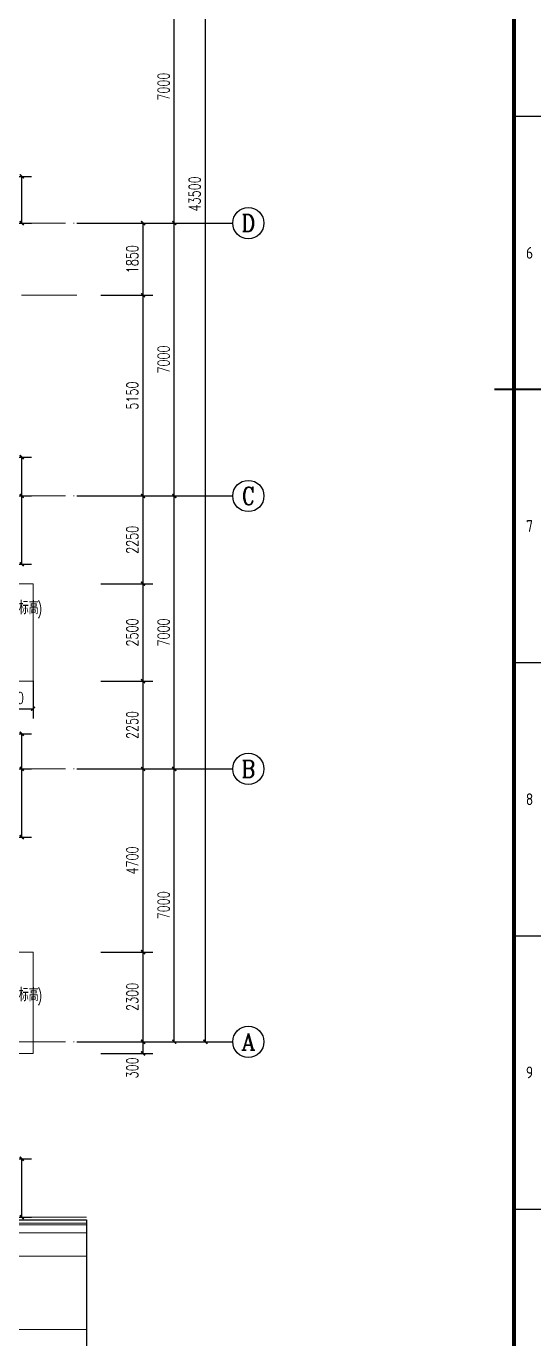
# Model space of a CAD drawing. Extents: x 238398 to 585159, y -66832 to 191741.
# Drawn here: x 470232 to 483242, y 39977 to 73646 of the extents above; entities that cross this region are included whole.
import ezdxf
from ezdxf.enums import TextEntityAlignment as Align

# ---------------------------------------------------------------- set-up
doc = ezdxf.new("R2010")
doc.units = 0
doc.header["$LTSCALE"] = 1000
doc.header["$MEASUREMENT"] = 0
doc.linetypes.add('DOTE', pattern=[2.42, 2, -0.2, 0.02, -0.2])
for name, color, linetype in [('AXIS', 3, 'Continuous'), ('AXIS_TEXT', 7, 'Continuous'), ('DIM_SYMB', 3, 'Continuous'), ('PUB_DIM', 76, 'Continuous')]:
    doc.layers.add(name, color=color, linetype=linetype)
for name, color, linetype, lineweight in [('DOTE', 18, 'DOTE', 13), ('PUB_HATCH', 252, 'Continuous', 5), ('PUB_TEXT', 7, 'Continuous', 20), ('建筑看线', 163, 'Continuous', 18)]:
    doc.layers.add(name, color=color, linetype=linetype, lineweight=lineweight)
doc.styles.add('_TCH_AXIS', font='complex.shx', dxfattribs={"bigfont": 'gbcbig.shx'})
doc.styles.add('_TCH_DIM', font='SIMPLEX', dxfattribs={"bigfont": 'GBCBIG'})
doc.styles.add('_TCH_DIM_T3', font='SIMPLEX', dxfattribs={"width": 0.705882, "bigfont": 'GBCBIG'})
doc.styles.add('COMPLEX', font='geditxt.shx')
doc.styles.get("Standard").update_dxf_attribs({"font": 'gbenor.shx', "bigfont": 'gbcbig.shx'})
doc.styles.add('TK', font='GEDITXT.SHX', dxfattribs={"width": 0.85, "height": 3.5, "bigfont": 'hztxt1.shx'})
doc.dimstyles.new('_TCH_ARCH&&100', dxfattribs={"dimtxt": 297.5, "dimasz": 100, "dimexe": 250, "dimexo": 300, "dimgap": 126.25, "dimtad": 1, "dimdec": 0, "dimzin": 0, "dimdsep": 46, "dimtxsty": '_TCH_DIM_T3', "dimblk": 'ARCHTICK', "dimcen": 0.09, "dimazin": 2, "dimtfac": 1, "dimtdec": 0, "dimtix": 1, "dimtmove": 2, "dimatfit": 3, "dimfxl": 1, "dimtolj": 1, "dimtzin": 0, "dimarcsym": 0})

# ---------------------------------------------------------------- blocks, each defined once
blk = doc.blocks.new('_AXISO')
blk.add_circle((0, 0), 0.5)
at = {"layer": 'AXIS_TEXT', "style": 'COMPLEX', "width": 1.041667}
blk.add_attdef('A', text='', height=0.56, dxfattribs=at).set_placement((-0.25, -0.28), (0.25, -0.28), align=Align.FIT)
blk = doc.blocks.new('_ArchTick')
at = {"color": 0, "linetype": 'ByBlock', "const_width": 0.4}
blk.add_lwpolyline([(-0.5, -0.5), (0.5, 0.5)], dxfattribs=at)
blk = doc.blocks.new('*D559')
at = {"layer": 'AXIS', "color": 0, "lineweight": -2, "transparency": 16777216}
for p, q in [((471826, 91096), (475076, 91096)), ((474826, 47596), (474826, 91096)), ((471826, 47596), (475076, 47596))]:
    blk.add_line(p, q, dxfattribs=at)
at = {"layer": 'Defpoints', "color": 0, "transparency": 16777216}
for p in [(471526, 91096), (474826, 91096), (471526, 47596)]:
    blk.add_point(p, dxfattribs=at)
at = {"layer": 'AXIS', "color": 0, "lineweight": -2, "transparency": 16777216, "xscale": 100, "yscale": 100, "zscale": 100}
for p, rotation in [((474826, 91096), 90), ((474826, 47596), 270)]:
    blk.add_blockref('_ArchTick', p, dxfattribs=dict(at, rotation=rotation))
at = {"layer": 'AXIS', "color": 0, "transparency": 16777216, "insert": (474551, 69346), "char_height": 297.5, "attachment_point": 5, "rotation": 90, "style": '_TCH_DIM_T3'}
blk.add_mtext('\\A1;43500', dxfattribs=at)
blk = doc.blocks.new('*D560')
at = {"layer": 'AXIS', "color": 0, "lineweight": -2, "transparency": 16777216}
for p, q in [((471826, 54596), (474276, 54596)), ((474026, 47596), (474026, 54596)), ((471826, 47596), (474276, 47596))]:
    blk.add_line(p, q, dxfattribs=at)
at = {"layer": 'Defpoints', "color": 0, "transparency": 16777216}
for p in [(471526, 54596), (474026, 54596), (471526, 47596)]:
    blk.add_point(p, dxfattribs=at)
at = {"layer": 'AXIS', "color": 0, "lineweight": -2, "transparency": 16777216, "xscale": 100, "yscale": 100, "zscale": 100}
for p, rotation in [((474026, 54596), 90), ((474026, 47596), 270)]:
    blk.add_blockref('_ArchTick', p, dxfattribs=dict(at, rotation=rotation))
at = {"layer": 'AXIS', "color": 0, "transparency": 16777216, "insert": (473751, 51096), "char_height": 297.5, "attachment_point": 5, "rotation": 90, "style": '_TCH_DIM_T3'}
blk.add_mtext('\\A1;7000', dxfattribs=at)
blk = doc.blocks.new('*D561')
at = {"layer": 'AXIS', "color": 0, "lineweight": -2, "transparency": 16777216}
for p, q in [((471826, 61596), (474276, 61596)), ((474026, 54596), (474026, 61596)), ((471826, 54596), (474276, 54596))]:
    blk.add_line(p, q, dxfattribs=at)
at = {"layer": 'Defpoints', "color": 0, "transparency": 16777216}
for p in [(471526, 61596), (474026, 61596), (471526, 54596)]:
    blk.add_point(p, dxfattribs=at)
at = {"layer": 'AXIS', "color": 0, "lineweight": -2, "transparency": 16777216, "xscale": 100, "yscale": 100, "zscale": 100}
for p, rotation in [((474026, 61596), 90), ((474026, 54596), 270)]:
    blk.add_blockref('_ArchTick', p, dxfattribs=dict(at, rotation=rotation))
at = {"layer": 'AXIS', "color": 0, "transparency": 16777216, "insert": (473751, 58096), "char_height": 297.5, "attachment_point": 5, "rotation": 90, "style": '_TCH_DIM_T3'}
blk.add_mtext('\\A1;7000', dxfattribs=at)
blk = doc.blocks.new('*D562')
at = {"layer": 'AXIS', "color": 0, "lineweight": -2, "transparency": 16777216}
for p, q in [((471826, 68596), (474276, 68596)), ((474026, 61596), (474026, 68596)), ((471826, 61596), (474276, 61596))]:
    blk.add_line(p, q, dxfattribs=at)
at = {"layer": 'Defpoints', "color": 0, "transparency": 16777216}
for p in [(471526, 68596), (474026, 68596), (471526, 61596)]:
    blk.add_point(p, dxfattribs=at)
at = {"layer": 'AXIS', "color": 0, "lineweight": -2, "transparency": 16777216, "xscale": 100, "yscale": 100, "zscale": 100}
for p, rotation in [((474026, 68596), 90), ((474026, 61596), 270)]:
    blk.add_blockref('_ArchTick', p, dxfattribs=dict(at, rotation=rotation))
at = {"layer": 'AXIS', "color": 0, "transparency": 16777216, "insert": (473751, 65096), "char_height": 297.5, "attachment_point": 5, "rotation": 90, "style": '_TCH_DIM_T3'}
blk.add_mtext('\\A1;7000', dxfattribs=at)
blk = doc.blocks.new('*D563')
at = {"layer": 'AXIS', "color": 0, "lineweight": -2, "transparency": 16777216}
for p, q in [((471826, 75596), (474276, 75596)), ((474026, 68596), (474026, 75596)), ((471826, 68596), (474276, 68596))]:
    blk.add_line(p, q, dxfattribs=at)
at = {"layer": 'Defpoints', "color": 0, "transparency": 16777216}
for p in [(471526, 75596), (474026, 75596), (471526, 68596)]:
    blk.add_point(p, dxfattribs=at)
at = {"layer": 'AXIS', "color": 0, "lineweight": -2, "transparency": 16777216, "xscale": 100, "yscale": 100, "zscale": 100}
for p, rotation in [((474026, 75596), 90), ((474026, 68596), 270)]:
    blk.add_blockref('_ArchTick', p, dxfattribs=dict(at, rotation=rotation))
at = {"layer": 'AXIS', "color": 0, "transparency": 16777216, "insert": (473751, 72096), "char_height": 297.5, "attachment_point": 5, "rotation": 90, "style": '_TCH_DIM_T3'}
blk.add_mtext('\\A1;7000', dxfattribs=at)
blk = doc.blocks.new('GEDI_WK_A1_V')
at = {"color": 3}
for p, q in [((584, 490.58), (594, 490.58)), ((584, 420.5), (594, 420.5)), ((584, 350.42), (594, 350.42)), ((584, 280.33), (594, 280.33)), ((584, 210.25), (594, 210.25))]:
    blk.add_line(p, q, dxfattribs=at)
at = {"color": 3, "const_width": 1}
blk.add_lwpolyline([(10, 816), (10, 10), (584, 10), (584, 816)], close=True, dxfattribs=at)
at = {"color": 3, "const_width": 0.5}
blk.add_lwpolyline([(579, 420.5), (594, 420.5)], dxfattribs=at)
at = {"color": 3}
for s, p in [('6', (588, 455.54)), ('7', (588, 385.46)), ('8', (588, 315.38)), ('9', (588, 245.29))]:
    blk.add_text(s, height=3, dxfattribs=at).set_placement(p, align=Align.MIDDLE)
blk = doc.blocks.new('CEEC_TK_A1_V')
blk.add_blockref('GEDI_WK_A1_V', (0, 0))
at = {"style": 'TK', "width": 0.85}
for tag, height, p in [('PROJECTNAME', 4.75, (529, 44)), ('PHASE', 4, (571, 44)), ('DRAWINGNAME', 4.75, (539, 31))]:
    blk.add_attdef(tag, text='', height=height, dxfattribs=at).set_placement(p, align=Align.MIDDLE_CENTER)
for tag, p, height in [('APPROVE', (416, 32.75), 3.5), ('DESIGN', (461, 32.75), 3.5), ('REVIEW1', (416, 25.75), 3.5), ('DRAW', (461, 25.75), 3.5), ('REVIEW2', (416, 18.75), 3.5), ('PROPORTION', (461, 18.75), 3.5), ('DRAWINGNUMBER', (511, 18.5), 4), ('CHECK', (416, 11.75), 3.5), ('DATE', (461, 11.75), 3.5), ('VERSION', (577, 11.75), 3.5)]:
    blk.add_attdef(tag, p, '', height=height, dxfattribs=at)
blk = doc.blocks.new('*D616')
at = {"layer": 'Defpoints', "color": 0, "transparency": 16777216}
for p in [(468981, 54595), (469697, 54595), (468981, 52845)]:
    blk.add_point(p, dxfattribs=at)
at = {"layer": 'PUB_DIM', "color": 0, "lineweight": -2, "transparency": 16777216}
for p, q in [((469281, 54595), (469947, 54595)), ((469697, 52845), (469697, 54595)), ((469281, 52845), (469947, 52845))]:
    blk.add_line(p, q, dxfattribs=at)
at = {"layer": 'PUB_DIM', "color": 0, "lineweight": -2, "transparency": 16777216, "xscale": 100, "yscale": 100, "zscale": 100}
for p, rotation in [((469697, 54595), 90), ((469697, 52845), 270)]:
    blk.add_blockref('_ArchTick', p, dxfattribs=dict(at, rotation=rotation))
at = {"layer": 'PUB_DIM', "color": 0, "transparency": 16777216, "insert": (469422, 53720), "char_height": 297.5, "attachment_point": 5, "rotation": 90, "style": '_TCH_DIM_T3'}
blk.add_mtext('\\A1;1750', dxfattribs=at)
blk = doc.blocks.new('*D617')
at = {"layer": 'Defpoints', "color": 0, "transparency": 16777216}
for p in [(468981, 55495), (469697, 55495), (468981, 54595)]:
    blk.add_point(p, dxfattribs=at)
at = {"layer": 'PUB_DIM', "color": 0, "lineweight": -2, "transparency": 16777216}
for p, q in [((469281, 55495), (469947, 55495)), ((469697, 54595), (469697, 55495)), ((469281, 54595), (469947, 54595))]:
    blk.add_line(p, q, dxfattribs=at)
at = {"layer": 'PUB_DIM', "color": 0, "lineweight": -2, "transparency": 16777216, "xscale": 100, "yscale": 100, "zscale": 100}
for p, rotation in [((469697, 55495), 90), ((469697, 54595), 270)]:
    blk.add_blockref('_ArchTick', p, dxfattribs=dict(at, rotation=rotation))
at = {"layer": 'PUB_DIM', "color": 0, "transparency": 16777216, "insert": (469422, 55045), "char_height": 297.5, "attachment_point": 5, "rotation": 90, "style": '_TCH_DIM_T3'}
blk.add_mtext('\\A1;900', dxfattribs=at)
blk = doc.blocks.new('*D618')
at = {"layer": 'Defpoints', "color": 0, "transparency": 16777216}
for p in [(468981, 61595), (469697, 61595), (468981, 59845)]:
    blk.add_point(p, dxfattribs=at)
at = {"layer": 'PUB_DIM', "color": 0, "lineweight": -2, "transparency": 16777216}
for p, q in [((469281, 61595), (469947, 61595)), ((469697, 59845), (469697, 61595)), ((469281, 59845), (469947, 59845))]:
    blk.add_line(p, q, dxfattribs=at)
at = {"layer": 'PUB_DIM', "color": 0, "lineweight": -2, "transparency": 16777216, "xscale": 100, "yscale": 100, "zscale": 100}
for p, rotation in [((469697, 61595), 90), ((469697, 59845), 270)]:
    blk.add_blockref('_ArchTick', p, dxfattribs=dict(at, rotation=rotation))
at = {"layer": 'PUB_DIM', "color": 0, "transparency": 16777216, "insert": (469422, 60720), "char_height": 297.5, "attachment_point": 5, "rotation": 90, "style": '_TCH_DIM_T3'}
blk.add_mtext('\\A1;1750', dxfattribs=at)
blk = doc.blocks.new('*D619')
at = {"layer": 'Defpoints', "color": 0, "transparency": 16777216}
for p in [(468981, 62595), (469697, 62595), (468981, 61595)]:
    blk.add_point(p, dxfattribs=at)
at = {"layer": 'PUB_DIM', "color": 0, "lineweight": -2, "transparency": 16777216}
for p, q in [((469281, 62595), (469947, 62595)), ((469697, 61595), (469697, 62595)), ((469281, 61595), (469947, 61595))]:
    blk.add_line(p, q, dxfattribs=at)
at = {"layer": 'PUB_DIM', "color": 0, "lineweight": -2, "transparency": 16777216, "xscale": 100, "yscale": 100, "zscale": 100}
for p, rotation in [((469697, 62595), 90), ((469697, 61595), 270)]:
    blk.add_blockref('_ArchTick', p, dxfattribs=dict(at, rotation=rotation))
at = {"layer": 'PUB_DIM', "color": 0, "transparency": 16777216, "insert": (469422, 62095), "char_height": 297.5, "attachment_point": 5, "rotation": 90, "style": '_TCH_DIM_T3'}
blk.add_mtext('\\A1;1000', dxfattribs=at)
blk = doc.blocks.new('*D621')
at = {"layer": 'Defpoints', "color": 0, "transparency": 16777216}
for p in [(468981, 44595), (469697, 44595), (468981, 43095)]:
    blk.add_point(p, dxfattribs=at)
at = {"layer": 'PUB_DIM', "color": 0, "lineweight": -2, "transparency": 16777216}
for p, q in [((469281, 44595), (469947, 44595)), ((469697, 43095), (469697, 44595)), ((469281, 43095), (469947, 43095))]:
    blk.add_line(p, q, dxfattribs=at)
at = {"layer": 'PUB_DIM', "color": 0, "lineweight": -2, "transparency": 16777216, "xscale": 100, "yscale": 100, "zscale": 100}
for p, rotation in [((469697, 44595), 90), ((469697, 43095), 270)]:
    blk.add_blockref('_ArchTick', p, dxfattribs=dict(at, rotation=rotation))
at = {"layer": 'PUB_DIM', "color": 0, "transparency": 16777216, "insert": (469422, 43845), "char_height": 297.5, "attachment_point": 5, "rotation": 90, "style": '_TCH_DIM_T3'}
blk.add_mtext('\\A1;1500', dxfattribs=at)
blk = doc.blocks.new('*D622')
at = {"layer": 'Defpoints', "color": 0, "transparency": 16777216}
for p in [(468981, 69795), (469697, 69795), (468981, 68595)]:
    blk.add_point(p, dxfattribs=at)
at = {"layer": 'PUB_DIM', "color": 0, "lineweight": -2, "transparency": 16777216}
for p, q in [((469281, 69795), (469947, 69795)), ((469697, 68595), (469697, 69795)), ((469281, 68595), (469947, 68595))]:
    blk.add_line(p, q, dxfattribs=at)
at = {"layer": 'PUB_DIM', "color": 0, "lineweight": -2, "transparency": 16777216, "xscale": 100, "yscale": 100, "zscale": 100}
for p, rotation in [((469697, 69795), 90), ((469697, 68595), 270)]:
    blk.add_blockref('_ArchTick', p, dxfattribs=dict(at, rotation=rotation))
at = {"layer": 'PUB_DIM', "color": 0, "transparency": 16777216, "insert": (469422, 69195), "char_height": 297.5, "attachment_point": 5, "rotation": 90, "style": '_TCH_DIM_T3'}
blk.add_mtext('\\A1;1200', dxfattribs=at)
blk = doc.blocks.new('*D496')
at = {"layer": 'Defpoints', "color": 0, "transparency": 16777216}
for p in [(469208, 57154), (470408, 57154), (470408, 56139)]:
    blk.add_point(p, dxfattribs=at)
at = {"layer": 'PUB_DIM', "color": 0, "lineweight": -2, "transparency": 16777216}
for p, q in [((469208, 56854), (469208, 55889)), ((470408, 56854), (470408, 55889)), ((469208, 56139), (470408, 56139))]:
    blk.add_line(p, q, dxfattribs=at)
at = {"layer": 'PUB_DIM', "color": 0, "lineweight": -2, "transparency": 16777216, "xscale": 100, "yscale": 100, "zscale": 100, "rotation": 180}
blk.add_blockref('_ArchTick', (469208, 56139), dxfattribs=at)
at = {"layer": 'PUB_DIM', "color": 0, "lineweight": -2, "transparency": 16777216, "xscale": 100, "yscale": 100, "zscale": 100}
blk.add_blockref('_ArchTick', (470408, 56139), dxfattribs=at)
at = {"layer": 'PUB_DIM', "color": 0, "transparency": 16777216, "insert": (469808, 56414), "char_height": 297.5, "attachment_point": 5, "style": '_TCH_DIM_T3'}
blk.add_mtext('\\A1;1200', dxfattribs=at)
blk = doc.blocks.new('*D497')
at = {"layer": 'Defpoints', "color": 0, "transparency": 16777216}
for p in [(471846, 68596), (473226, 68596), (471846, 66746)]:
    blk.add_point(p, dxfattribs=at)
at = {"layer": 'PUB_DIM', "color": 0, "lineweight": -2, "transparency": 16777216}
for p, q in [((472146, 68596), (473476, 68596)), ((473226, 66746), (473226, 68596)), ((472146, 66746), (473476, 66746))]:
    blk.add_line(p, q, dxfattribs=at)
at = {"layer": 'PUB_DIM', "color": 0, "lineweight": -2, "transparency": 16777216, "xscale": 100, "yscale": 100, "zscale": 100}
for p, rotation in [((473226, 68596), 90), ((473226, 66746), 270)]:
    blk.add_blockref('_ArchTick', p, dxfattribs=dict(at, rotation=rotation))
at = {"layer": 'PUB_DIM', "color": 0, "transparency": 16777216, "insert": (472951, 67671), "char_height": 297.5, "attachment_point": 5, "rotation": 90, "style": '_TCH_DIM_T3'}
blk.add_mtext('\\A1;1850', dxfattribs=at)
blk = doc.blocks.new('*D498')
at = {"layer": 'Defpoints', "color": 0, "transparency": 16777216}
for p in [(471846, 66746), (473226, 66746), (471846, 61596)]:
    blk.add_point(p, dxfattribs=at)
at = {"layer": 'PUB_DIM', "color": 0, "lineweight": -2, "transparency": 16777216}
for p, q in [((472146, 66746), (473476, 66746)), ((473226, 61596), (473226, 66746)), ((472146, 61596), (473476, 61596))]:
    blk.add_line(p, q, dxfattribs=at)
at = {"layer": 'PUB_DIM', "color": 0, "lineweight": -2, "transparency": 16777216, "xscale": 100, "yscale": 100, "zscale": 100}
for p, rotation in [((473226, 66746), 90), ((473226, 61596), 270)]:
    blk.add_blockref('_ArchTick', p, dxfattribs=dict(at, rotation=rotation))
at = {"layer": 'PUB_DIM', "color": 0, "transparency": 16777216, "insert": (472951, 64171), "char_height": 297.5, "attachment_point": 5, "rotation": 90, "style": '_TCH_DIM_T3'}
blk.add_mtext('\\A1;5150', dxfattribs=at)
blk = doc.blocks.new('*D499')
at = {"layer": 'Defpoints', "color": 0, "transparency": 16777216}
for p in [(471846, 61596), (473226, 61596), (471846, 59346)]:
    blk.add_point(p, dxfattribs=at)
at = {"layer": 'PUB_DIM', "color": 0, "lineweight": -2, "transparency": 16777216}
for p, q in [((472146, 61596), (473476, 61596)), ((473226, 59346), (473226, 61596)), ((472146, 59346), (473476, 59346))]:
    blk.add_line(p, q, dxfattribs=at)
at = {"layer": 'PUB_DIM', "color": 0, "lineweight": -2, "transparency": 16777216, "xscale": 100, "yscale": 100, "zscale": 100}
for p, rotation in [((473226, 61596), 90), ((473226, 59346), 270)]:
    blk.add_blockref('_ArchTick', p, dxfattribs=dict(at, rotation=rotation))
at = {"layer": 'PUB_DIM', "color": 0, "transparency": 16777216, "insert": (472951, 60471), "char_height": 297.5, "attachment_point": 5, "rotation": 90, "style": '_TCH_DIM_T3'}
blk.add_mtext('\\A1;2250', dxfattribs=at)
blk = doc.blocks.new('*D500')
at = {"layer": 'Defpoints', "color": 0, "transparency": 16777216}
for p in [(471846, 59346), (473226, 59346), (471846, 56846)]:
    blk.add_point(p, dxfattribs=at)
at = {"layer": 'PUB_DIM', "color": 0, "lineweight": -2, "transparency": 16777216}
for p, q in [((472146, 59346), (473476, 59346)), ((473226, 56846), (473226, 59346)), ((472146, 56846), (473476, 56846))]:
    blk.add_line(p, q, dxfattribs=at)
at = {"layer": 'PUB_DIM', "color": 0, "lineweight": -2, "transparency": 16777216, "xscale": 100, "yscale": 100, "zscale": 100}
for p, rotation in [((473226, 59346), 90), ((473226, 56846), 270)]:
    blk.add_blockref('_ArchTick', p, dxfattribs=dict(at, rotation=rotation))
at = {"layer": 'PUB_DIM', "color": 0, "transparency": 16777216, "insert": (472951, 58096), "char_height": 297.5, "attachment_point": 5, "rotation": 90, "style": '_TCH_DIM_T3'}
blk.add_mtext('\\A1;2500', dxfattribs=at)
blk = doc.blocks.new('*D501')
at = {"layer": 'Defpoints', "color": 0, "transparency": 16777216}
for p in [(471846, 56846), (473226, 56846), (471846, 54596)]:
    blk.add_point(p, dxfattribs=at)
at = {"layer": 'PUB_DIM', "color": 0, "lineweight": -2, "transparency": 16777216}
for p, q in [((472146, 56846), (473476, 56846)), ((473226, 54596), (473226, 56846)), ((472146, 54596), (473476, 54596))]:
    blk.add_line(p, q, dxfattribs=at)
at = {"layer": 'PUB_DIM', "color": 0, "lineweight": -2, "transparency": 16777216, "xscale": 100, "yscale": 100, "zscale": 100}
for p, rotation in [((473226, 56846), 90), ((473226, 54596), 270)]:
    blk.add_blockref('_ArchTick', p, dxfattribs=dict(at, rotation=rotation))
at = {"layer": 'PUB_DIM', "color": 0, "transparency": 16777216, "insert": (472951, 55721), "char_height": 297.5, "attachment_point": 5, "rotation": 90, "style": '_TCH_DIM_T3'}
blk.add_mtext('\\A1;2250', dxfattribs=at)
blk = doc.blocks.new('*D502')
at = {"layer": 'Defpoints', "color": 0, "transparency": 16777216}
for p in [(471846, 54596), (473226, 54596), (471846, 49896)]:
    blk.add_point(p, dxfattribs=at)
at = {"layer": 'PUB_DIM', "color": 0, "lineweight": -2, "transparency": 16777216}
for p, q in [((472146, 54596), (473476, 54596)), ((473226, 49896), (473226, 54596)), ((472146, 49896), (473476, 49896))]:
    blk.add_line(p, q, dxfattribs=at)
at = {"layer": 'PUB_DIM', "color": 0, "lineweight": -2, "transparency": 16777216, "xscale": 100, "yscale": 100, "zscale": 100}
for p, rotation in [((473226, 54596), 90), ((473226, 49896), 270)]:
    blk.add_blockref('_ArchTick', p, dxfattribs=dict(at, rotation=rotation))
at = {"layer": 'PUB_DIM', "color": 0, "transparency": 16777216, "insert": (472951, 52246), "char_height": 297.5, "attachment_point": 5, "rotation": 90, "style": '_TCH_DIM_T3'}
blk.add_mtext('\\A1;4700', dxfattribs=at)
blk = doc.blocks.new('*D503')
at = {"layer": 'Defpoints', "color": 0, "transparency": 16777216}
for p in [(471846, 49896), (473226, 49896), (471846, 47596)]:
    blk.add_point(p, dxfattribs=at)
at = {"layer": 'PUB_DIM', "color": 0, "lineweight": -2, "transparency": 16777216}
for p, q in [((472146, 49896), (473476, 49896)), ((473226, 47596), (473226, 49896)), ((472146, 47596), (473476, 47596))]:
    blk.add_line(p, q, dxfattribs=at)
at = {"layer": 'PUB_DIM', "color": 0, "lineweight": -2, "transparency": 16777216, "xscale": 100, "yscale": 100, "zscale": 100}
for p, rotation in [((473226, 49896), 90), ((473226, 47596), 270)]:
    blk.add_blockref('_ArchTick', p, dxfattribs=dict(at, rotation=rotation))
at = {"layer": 'PUB_DIM', "color": 0, "transparency": 16777216, "insert": (472951, 48746), "char_height": 297.5, "attachment_point": 5, "rotation": 90, "style": '_TCH_DIM_T3'}
blk.add_mtext('\\A1;2300', dxfattribs=at)
blk = doc.blocks.new('*D504')
at = {"layer": 'Defpoints', "color": 0, "transparency": 16777216}
for p in [(471846, 47596), (473226, 47596), (471846, 47296)]:
    blk.add_point(p, dxfattribs=at)
at = {"layer": 'PUB_DIM', "color": 0, "lineweight": -2, "transparency": 16777216}
for p, q in [((472146, 47596), (473476, 47596)), ((473226, 47296), (473226, 47596)), ((472146, 47296), (473476, 47296))]:
    blk.add_line(p, q, dxfattribs=at)
at = {"layer": 'PUB_DIM', "color": 0, "lineweight": -2, "transparency": 16777216, "xscale": 100, "yscale": 100, "zscale": 100}
for p, rotation in [((473226, 47596), 90), ((473226, 47296), 270)]:
    blk.add_blockref('_ArchTick', p, dxfattribs=dict(at, rotation=rotation))
at = {"layer": 'PUB_DIM', "color": 0, "transparency": 16777216, "insert": (472951, 46926), "char_height": 297.5, "attachment_point": 5, "rotation": 90, "style": '_TCH_DIM_T3'}
blk.add_mtext('\\A1;300', dxfattribs=at)
blk = doc.blocks.new('zw2')
at = {"layer": 'AXIS'}
for p, q in [((471525.6, 68596.1), (475525.6, 68596.1)), ((471525.6, 61596.1), (475525.6, 61596.1)), ((471525.6, 54596.1), (475525.6, 54596.1)), ((471525.6, 47596.1), (475525.6, 47596.1))]:
    blk.add_line(p, q, dxfattribs=at)
at = {"layer": 'DOTE'}
for p, q in [((442619.6, 68596.1), (471525.6, 68596.1)), ((442619.6, 61596.1), (471525.6, 61596.1)), ((442619.6, 54596.1), (471525.6, 54596.1))]:
    blk.add_line(p, q, dxfattribs=at)
at = {"layer": 'AXIS'}
ref = blk.add_blockref('_AXISO', (475925.6, 68596.1), dxfattribs=dict(at, xscale=800, yscale=800, zscale=800))
ref.add_attrib('A', 'D', dxfattribs={"layer": 'AXIS_TEXT', "height": 435.3, "style": '_TCH_AXIS'}).set_placement((475749.4, 68378.5), (476101.8, 68378.5), align=Align.FIT)
ref = blk.add_blockref('_AXISO', (475925.6, 61596.1), dxfattribs=dict(at, xscale=800, yscale=800, zscale=800))
ref.add_attrib('A', 'C', dxfattribs={"layer": 'AXIS_TEXT', "height": 455.7, "style": '_TCH_AXIS'}).set_placement((475762.8, 61368.3), (476088.3, 61368.3), align=Align.FIT)
ref = blk.add_blockref('_AXISO', (475925.6, 54596.1), dxfattribs=dict(at, xscale=800, yscale=800, zscale=800))
ref.add_attrib('A', 'B', dxfattribs={"layer": 'AXIS_TEXT', "height": 435.3, "style": '_TCH_AXIS'}).set_placement((475749.4, 54378.5), (476101.8, 54378.5), align=Align.FIT)
ref = blk.add_blockref('_AXISO', (475925.6, 47596.1), dxfattribs=dict(at, xscale=800, yscale=800, zscale=800))
ref.add_attrib('A', 'A', dxfattribs={"layer": 'AXIS_TEXT', "height": 425.2, "style": '_TCH_AXIS'}).set_placement((475743.4, 47383.6), (476107.8, 47383.6), align=Align.FIT)
for p1, p2, distance, picture, middle in [((471525.6, 47596.1), (471525.6, 91096.1), -3300, '*D559', (474550.6, 69346.1)), ((471525.6, 68596.1), (471525.6, 75596.1), -2500, '*D563', (473750.6, 72096.1)), ((471525.6, 61596.1), (471525.6, 68596.1), -2500, '*D562', (473750.6, 65096.1)), ((471525.6, 54596.1), (471525.6, 61596.1), -2500, '*D561', (473750.6, 58096.1)), ((471525.6, 47596.1), (471525.6, 54596.1), -2500, '*D560', (473750.6, 51096.1))]:
    dim = blk.add_aligned_dim(p1=p1, p2=p2, distance=distance, dimstyle='_TCH_ARCH&&100', dxfattribs=at)
    dim.commit()
    dim.dimension.update_dxf_attribs({"geometry": picture, "text_midpoint": middle})
blk = doc.blocks.new('321SADFASDFADS')
at = {"layer": 'PUB_DIM'}
for p1, p2, picture, middle in [((468980.6, 68595.1), (468980.6, 69795.1), '*D622', (469421.8, 69195.1)), ((468980.6, 61595.1), (468980.6, 62595.1), '*D619', (469421.8, 62095.1)), ((468980.6, 59845.1), (468980.6, 61595.1), '*D618', (469421.8, 60720.1)), ((468980.6, 54595.1), (468980.6, 55495.1), '*D617', (469421.8, 55045.1)), ((468980.6, 52845.1), (468980.6, 54595.1), '*D616', (469421.8, 53720.1)), ((468980.6, 43095.1), (468980.6, 44595.1), '*D621', (469421.8, 43845.1))]:
    dim = blk.add_aligned_dim(p1=p1, p2=p2, distance=-716.2, dimstyle='_TCH_ARCH&&100', dxfattribs=at)
    dim.commit()
    dim.dimension.update_dxf_attribs({"geometry": picture, "text_midpoint": middle})

msp = doc.modelspace()

# ---------------------------------------------------------------- linework, layer by layer
at = {"layer": 'AXIS'}
msp.add_lwpolyline([(431902.5, 43028.4), (471776.3, 43028.4), (471776.3, 35835.2), (431902.5, 35835.2)], close=True, dxfattribs=at)
at = {"layer": 'DIM_SYMB'}
for points in [[(469397.3, 57658, 0, 0, 0), (470108, 57658, 80, 0, 0), (470408, 57658, 0, 0, 0)], [(469397.3, 49171.6, 0, 0, 0), (470108, 49171.6, 80, 0, 0), (470408, 49171.6, 0, 0, 0)]]:
    msp.add_lwpolyline(points, format="xyseb", dxfattribs=at)
at = {"layer": 'DOTE', "color": 149}
msp.add_line((455587.1, 66746.1), (471525.6, 66746.1), dxfattribs=at)
at = {"layer": 'DOTE'}
msp.add_line((442619.6, 47596.1), (471525.6, 47596.1), dxfattribs=at)
at = {"layer": 'DOTE', "ltscale": 2}
for p, q in [((471776.3, 43096.1), (431902.5, 43096.1)), ((471776.3, 42096.1), (431902.5, 42096.1))]:
    msp.add_line(p, q, dxfattribs=at)
at = {"layer": 'PUB_HATCH'}
for points in [[(471776.3, 42946.1), (431902.5, 42946.1)], [(471776.3, 42896.1), (431902.5, 42896.1)], [(471776.3, 42696.1), (431902.5, 42696.1)], [(431902.5, 40213.4), (451726.9, 40213.4), (451803.3, 40423.4), (451877.4, 40003.4), (451951.9, 40213.4), (471776.3, 40213.4)]]:
    msp.add_lwpolyline(points, dxfattribs=at)
at = {"layer": '建筑看线'}
for p, q in [((470408, 59346.1), (469208, 59346.1)), ((470408, 56846.1), (470408, 59346.1)), ((469208, 56846.1), (470408, 56846.1)), ((470408, 49896.1), (469208, 49896.1)), ((470408, 47296.1), (470408, 49896.1)), ((469208, 47296.1), (470408, 47296.1))]:
    msp.add_line(p, q, dxfattribs=at)

# ---------------------------------------------------------------- block references
at = {"xscale": 100, "yscale": 100, "zscale": 100}
msp.add_blockref('CEEC_TK_A1_V', (424334.5, 22280.2), dxfattribs=at)
for name, p in [('zw2', (0, 0)), ('321SADFASDFADS', (419.7, 1.1))]:
    msp.add_blockref(name, p)

# ---------------------------------------------------------------- texts
at = {"layer": 'PUB_TEXT', "style": '_TCH_DIM'}
for p in [(469535, 58561.1), (469535, 48634.2)]:
    msp.add_text('板底标高', height=337.59, dxfattribs=at).set_placement(p)
at = {"layer": 'PUB_TEXT', "style": '_TCH_DIM', "width": 0.705882}
for p in [(470518, 58561.1), (470518, 48634.2)]:
    msp.add_text(')', height=297.5, dxfattribs=at).set_placement(p)

# ---------------------------------------------------------------- dimensions: what is measured, and where the dimension line sits
at = {"layer": 'PUB_DIM'}
for p1, p2, distance, picture, middle in [((471846.1, 66746.1), (471846.1, 68596.1), -1379.4, '*D497', (472950.6, 67671.1)), ((471846.1, 61596.1), (471846.1, 66746.1), -1379.4, '*D498', (472950.6, 64171.1)), ((471846.1, 59346.1), (471846.1, 61596.1), -1379.4, '*D499', (472950.6, 60471.1)), ((471846.1, 56846.1), (471846.1, 59346.1), -1379.4, '*D500', (472950.6, 58096.1)), ((469208, 57153.9), (470408, 57153.9), -1015, '*D496', (469808, 56413.9)), ((471846.1, 54596.1), (471846.1, 56846.1), -1379.4, '*D501', (472950.6, 55721.1)), ((471846.1, 49896.1), (471846.1, 54596.1), -1379.4, '*D502', (472950.6, 52246.1)), ((471846.1, 47596.1), (471846.1, 49896.1), -1379.4, '*D503', (472950.6, 48746.1))]:
    dim = msp.add_aligned_dim(p1=p1, p2=p2, distance=distance, dimstyle='_TCH_ARCH&&100', dxfattribs=at)
    dim.commit()
    dim.dimension.update_dxf_attribs({"geometry": picture, "text_midpoint": middle})
dim = msp.add_linear_dim(base=(473225.6, 47596.1), p1=(471846.1, 47296.1), p2=(471846.1, 47596.1), angle=90, dimstyle='_TCH_ARCH&&100', dxfattribs=at)
dim.commit()
dim.dimension.update_dxf_attribs({"geometry": '*D504', "text_midpoint": (472950.6, 46926.1), "dimtype": 129})

doc.saveas('drawing.dxf')
